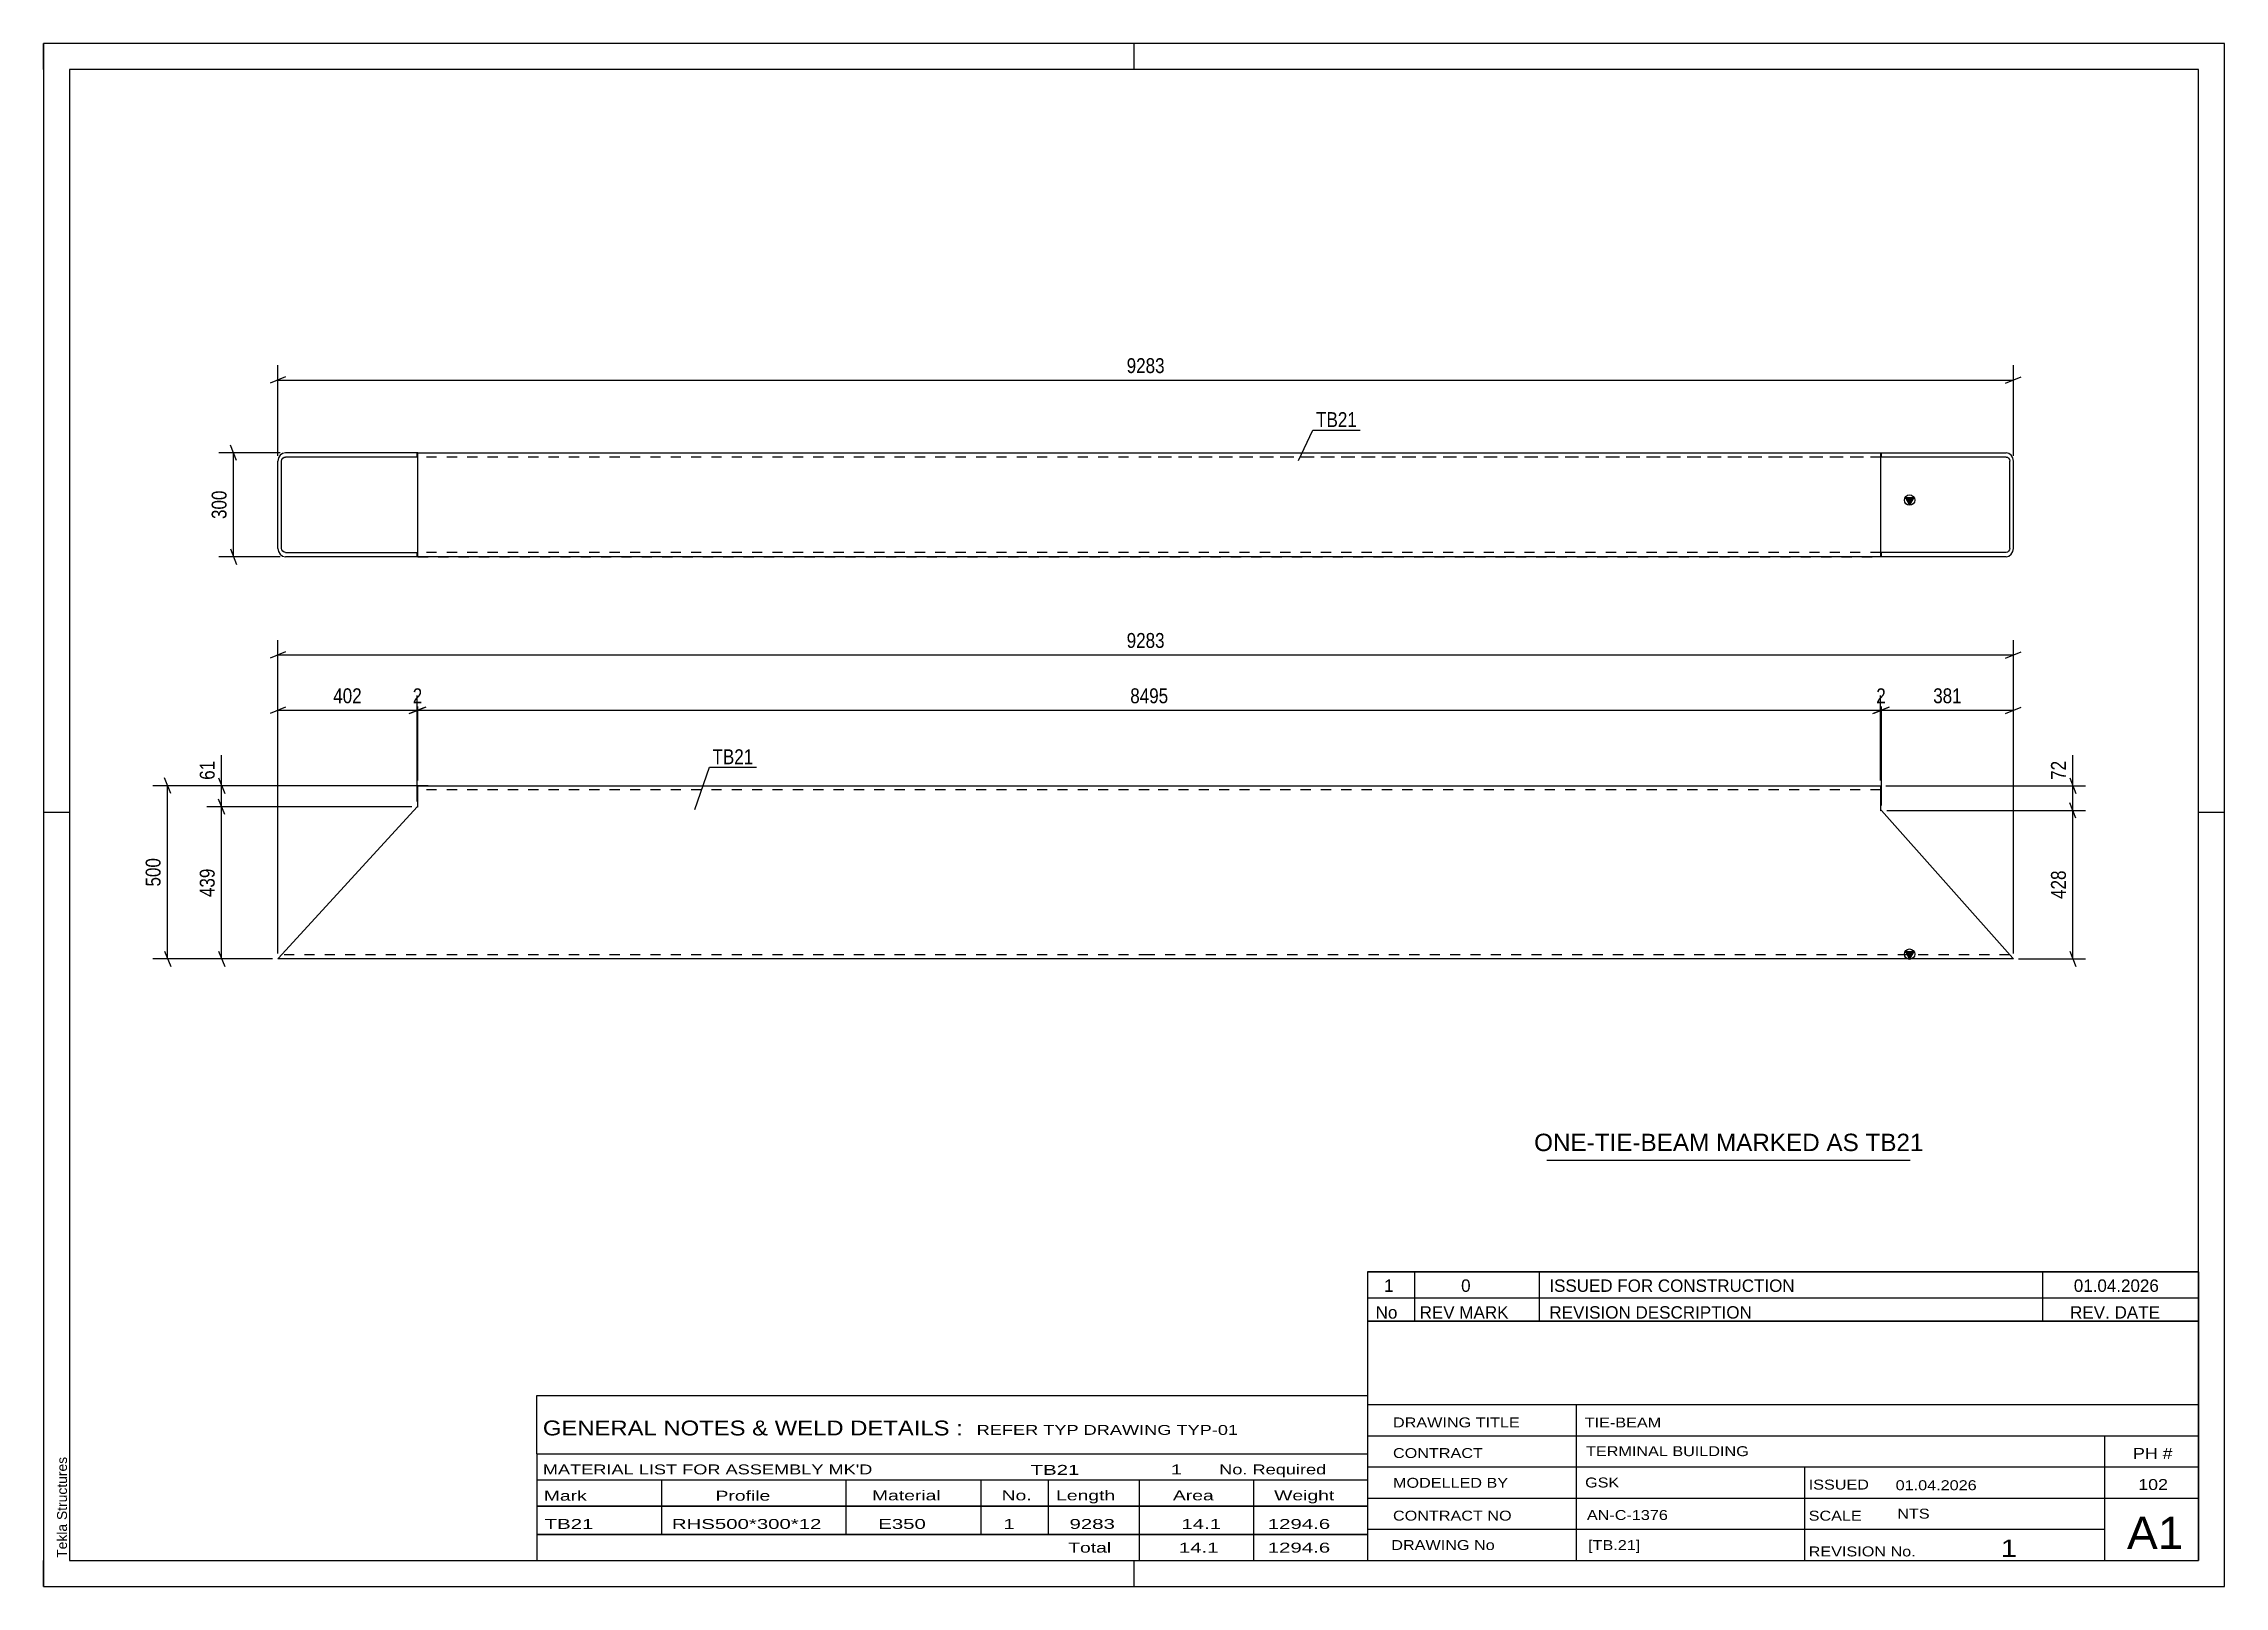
# Model space of a CAD drawing. Header units: millimetres. Extents: x 0 to 420, y 0 to 297.
import ezdxf

# ---------------------------------------------------------------- set-up
doc = ezdxf.new("R2010")
doc.units = ezdxf.units.MM
doc.linetypes.add('DXK_LINE_DOT2', pattern=[3.9198, 1.9599, -1.9599])
doc.styles.add('Arial', font='ARIAL.TTF', dxfattribs={"height": 0.2})
doc.styles.add('Arial Narrow', font='ARIALN.TTF', dxfattribs={"height": 0.2})

# ---------------------------------------------------------------- blocks, each defined once
blk = doc.blocks.new('Unknown-723512553-1163')
at = {"color": 5, "linetype": 'Continuous'}
for p, q in [((420, 297), (0, 297)), ((0, 297), (0, 0)), ((0, 292), (0, 297)), ((210, 292), (210, 297)), ((420, 0), (420, 297)), ((415, 292), (5, 292)), ((5, 292), (5, 5)), ((415, 5), (415, 292)), ((5, 149), (0, 149)), ((420, 149), (415, 149)), ((0, 0), (0, 5)), ((5, 5), (415, 5)), ((210, 0), (210, 5)), ((0, 0), (420, 0))]:
    blk.add_line(p, q, dxfattribs=at)
at = {"color": 174, "linetype": 'Continuous', "style": 'Arial'}
blk.add_text('Tekla Structures', height=1.9102, rotation=90, dxfattribs=at).set_placement((4.5, 5.5))
blk = doc.blocks.new('Part-723512553-1449 - 1443')
at = {"linetype": 'Continuous'}
blk.add_hatch(color=2, dxfattribs=at).paths.add_polyline_path([(359.37, 120.81), (358.57, 122.21), (360.17, 122.21)])
at = {"color": 2, "linetype": 'Continuous'}
for p, q in [((72.09, 150.02), (72.09, 154.14)), ((72.09, 154.14), (212.89, 154.14)), ((212.99, 154.14), (353.79, 154.14)), ((353.79, 154.14), (353.79, 152.54)), ((353.79, 152.54), (353.79, 149.29)), ((71.92, 150.08), (45.22, 120.93)), ((72.09, 150.02), (71.92, 150.08)), ((353.96, 149.36), (353.79, 149.29)), ((379.26, 120.93), (353.96, 149.36)), ((359.37, 120.81), (358.57, 122.21)), ((358.57, 122.21), (360.17, 122.21)), ((360.17, 122.21), (359.37, 120.81)), ((45.11, 120.81), (45.22, 120.93)), ((212.89, 120.81), (45.11, 120.81)), ((379.37, 120.81), (212.99, 120.81)), ((379.37, 120.81), (379.26, 120.93))]:
    blk.add_line(p, q, dxfattribs=at)
at = {"color": 7, "linetype": 'DXK_LINE_DOT2'}
for p, q in [((212.89, 153.34), (72.09, 153.34)), ((353.79, 153.34), (212.99, 153.34)), ((353.79, 154.02), (353.79, 152.54)), ((212.89, 121.61), (45.84, 121.61)), ((378.66, 121.61), (212.99, 121.61))]:
    blk.add_line(p, q, dxfattribs=at)
at = {"color": 2, "linetype": 'Continuous'}
blk.add_circle((359.37, 121.71), 1, dxfattribs=at)
blk = doc.blocks.new('Part-723512553-1421 - 1393')
at = {"linetype": 'Continuous'}
blk.add_hatch(color=2, dxfattribs=at).paths.add_polyline_path([(359.37, 208.22), (358.57, 209.62), (360.17, 209.62)])
at = {"color": 2, "linetype": 'Continuous'}
for p, q in [((45.22, 217.24), (45.11, 216.62)), ((45.11, 199.82), (45.11, 216.62)), ((45.54, 217.75), (45.22, 217.24)), ((46.02, 218.1), (45.54, 217.75)), ((45.84, 216.62), (45.9, 216.93)), ((45.84, 199.82), (45.84, 216.62)), ((45.9, 216.93), (46.06, 217.19)), ((46.58, 218.22), (46.02, 218.1)), ((46.06, 217.19), (46.3, 217.36)), ((46.3, 217.36), (46.58, 217.42)), ((72.09, 218.22), (46.58, 218.22)), ((72.09, 217.42), (46.58, 217.42)), ((71.92, 217.42), (71.92, 218.22)), ((72.09, 198.22), (72.09, 218.22)), ((72.09, 218.22), (212.89, 218.22)), ((212.99, 218.22), (377.95, 218.22)), ((353.79, 218.22), (353.79, 198.22)), ((377.95, 217.42), (353.79, 217.42)), ((353.96, 217.42), (353.96, 218.22)), ((378.49, 218.1), (377.95, 218.22)), ((377.95, 217.42), (378.22, 217.36)), ((378.22, 217.36), (378.45, 217.19)), ((378.45, 217.19), (378.6, 216.93)), ((378.95, 217.75), (378.49, 218.1)), ((378.6, 216.93), (378.66, 216.62)), ((378.66, 199.82), (378.66, 216.62)), ((379.26, 217.24), (378.95, 217.75)), ((379.37, 216.62), (379.26, 217.24)), ((379.37, 199.82), (379.37, 216.62)), ((359.37, 208.22), (358.57, 209.62)), ((358.57, 209.62), (360.17, 209.62)), ((360.17, 209.62), (359.37, 208.22)), ((45.11, 199.82), (45.22, 199.21)), ((45.22, 199.21), (45.54, 198.69)), ((45.54, 198.69), (46.02, 198.35)), ((45.9, 199.52), (45.84, 199.82)), ((46.06, 199.26), (45.9, 199.52)), ((46.02, 198.35), (46.58, 198.22)), ((46.3, 199.08), (46.06, 199.26)), ((46.58, 199.02), (46.3, 199.08)), ((46.58, 199.02), (72.09, 199.02)), ((72.09, 198.22), (46.58, 198.22)), ((71.92, 198.22), (71.92, 199.02)), ((212.89, 198.22), (72.09, 198.22)), ((377.95, 198.22), (212.99, 198.22)), ((377.95, 199.02), (353.79, 199.02)), ((353.96, 198.22), (353.96, 199.02)), ((378.22, 199.08), (377.95, 199.02)), ((377.95, 198.22), (378.49, 198.35)), ((378.45, 199.26), (378.22, 199.08)), ((378.6, 199.52), (378.45, 199.26)), ((378.49, 198.35), (378.95, 198.69)), ((378.66, 199.82), (378.6, 199.52)), ((378.95, 198.69), (379.26, 199.21)), ((379.26, 199.21), (379.37, 199.82))]:
    blk.add_line(p, q, dxfattribs=at)
at = {"color": 7, "linetype": 'DXK_LINE_DOT2'}
for p, q in [((212.89, 217.42), (72.09, 217.42)), ((212.89, 217.42), (72.09, 217.42)), ((377.95, 217.42), (212.99, 217.42)), ((353.79, 217.42), (212.99, 217.42)), ((212.89, 199.02), (72.09, 199.02)), ((212.89, 199.02), (72.09, 199.02)), ((72.09, 198.22), (212.89, 198.22)), ((353.79, 199.02), (212.99, 199.02)), ((353.79, 199.02), (212.99, 199.02)), ((212.99, 198.22), (353.96, 198.22))]:
    blk.add_line(p, q, dxfattribs=at)
at = {"color": 2, "linetype": 'Continuous'}
blk.add_circle((359.37, 209.12), 1, dxfattribs=at)
blk = doc.blocks.new('StraightDimension-723512553-1489 - 1443')
at = {"color": 7, "linetype": 'Continuous'}
for p, q in [((354.96, 149.36), (393.22, 149.36)), ((391.42, 147.86), (390.22, 150.86)), ((390.82, 120.81), (390.82, 149.36)), ((390.22, 122.31), (391.42, 119.31)), ((380.37, 120.81), (393.22, 120.81))]:
    blk.add_line(p, q, dxfattribs=at)
at = {"color": 0}
blk.add_wipeout([(390.07, 138.42), (385.87, 138.42), (385.87, 131.74), (390.07, 131.74)], dxfattribs=at)
at = {"color": 3, "style": 'Arial Narrow'}
blk.add_text('428', height=2.863, rotation=90.0002, dxfattribs=at).set_placement((389.47, 132.34))
blk = doc.blocks.new('StraightDimension-723512553-1522 - 1443')
at = {"color": 7, "linetype": 'Continuous'}
for p, q in [((45.11, 121.81), (45.11, 182.17)), ((379.37, 121.81), (379.37, 182.17)), ((46.61, 179.92), (43.61, 178.72)), ((45.11, 179.32), (379.37, 179.32)), ((377.87, 178.72), (380.87, 179.92))]:
    blk.add_line(p, q, dxfattribs=at)
at = {"color": 0}
blk.add_wipeout([(216.5, 180.07), (216.5, 184.27), (207.99, 184.27), (207.99, 180.07)], dxfattribs=at)
at = {"color": 3, "style": 'Arial Narrow'}
blk.add_text('9283', height=2.863, dxfattribs=at).set_placement((208.59, 180.67))
blk = doc.blocks.new('StraightDimension-723512553-1458 - 1443')
at = {"color": 7, "linetype": 'Continuous'}
for p, q in [((33.69, 155.64), (34.89, 152.64)), ((74.04, 154.14), (31.44, 154.14)), ((34.89, 148.58), (33.69, 151.58)), ((34.29, 150.08), (34.29, 154.14)), ((70.92, 150.08), (31.44, 150.08))]:
    blk.add_line(p, q, dxfattribs=at)
at = {"color": 0}
blk.add_wipeout([(33.54, 159.52), (29.34, 159.52), (29.34, 154.67), (33.54, 154.67)], dxfattribs=at)
at = {"color": 7, "linetype": 'Continuous'}
blk.add_line((34.29, 154.14), (34.29, 160.05), dxfattribs=at)
blk.add_line((34.29, 154.14), (34.29, 160.05), dxfattribs=at)
at = {"color": 3, "style": 'Arial Narrow'}
blk.add_text('61', height=2.863, rotation=90.0002, dxfattribs=at).set_placement((32.94, 155.27))
blk = doc.blocks.new('StraightDimension-723512553-1468 - 1443')
at = {"color": 7, "linetype": 'Continuous'}
for p, q in [((34.89, 148.58), (33.69, 151.58)), ((70.92, 150.08), (31.44, 150.08)), ((34.29, 120.81), (34.29, 150.08)), ((33.69, 122.31), (34.89, 119.31)), ((44.11, 120.81), (31.44, 120.81))]:
    blk.add_line(p, q, dxfattribs=at)
at = {"color": 0}
blk.add_wipeout([(33.54, 138.79), (29.34, 138.79), (29.34, 132.1), (33.54, 132.1)], dxfattribs=at)
at = {"color": 3, "style": 'Arial Narrow'}
blk.add_text('439', height=2.863, rotation=90.0002, dxfattribs=at).set_placement((32.94, 132.7))
blk = doc.blocks.new('StraightDimension-723512553-1474 - 1443')
at = {"color": 7, "linetype": 'Continuous'}
for p, q in [((24.47, 152.64), (23.27, 155.64)), ((74.04, 154.14), (21.02, 154.14)), ((23.87, 120.81), (23.87, 154.14)), ((23.27, 122.31), (24.47, 119.31)), ((44.11, 120.81), (21.02, 120.81))]:
    blk.add_line(p, q, dxfattribs=at)
at = {"color": 0}
blk.add_wipeout([(23.12, 140.82), (18.92, 140.82), (18.92, 134.13), (23.12, 134.13)], dxfattribs=at)
at = {"color": 3, "style": 'Arial Narrow'}
blk.add_text('500', height=2.863, rotation=90.0002, dxfattribs=at).set_placement((22.52, 134.73))
blk = doc.blocks.new('StraightDimension-723512553-1481 - 1443')
at = {"color": 7, "linetype": 'Continuous'}
for p, q in [((390.22, 155.64), (391.42, 152.64)), ((354.79, 154.14), (393.22, 154.14)), ((390.82, 149.36), (390.82, 154.14)), ((354.96, 149.36), (393.22, 149.36)), ((391.42, 147.86), (390.22, 150.86))]:
    blk.add_line(p, q, dxfattribs=at)
at = {"color": 0}
blk.add_wipeout([(390.07, 159.52), (385.87, 159.52), (385.87, 154.67), (390.07, 154.67)], dxfattribs=at)
at = {"color": 7, "linetype": 'Continuous'}
blk.add_line((390.82, 154.14), (390.82, 160.05), dxfattribs=at)
blk.add_line((390.82, 154.14), (390.82, 160.05), dxfattribs=at)
at = {"color": 3, "style": 'Arial Narrow'}
blk.add_text('72', height=2.863, rotation=90.0002, dxfattribs=at).set_placement((389.47, 155.27))
blk = doc.blocks.new('StraightDimension-723512553-1643 - 1443')
at = {"color": 7, "linetype": 'Continuous'}
for p, q in [((355.46, 169.27), (352.46, 168.07)), ((353.96, 150.36), (353.96, 171.52)), ((353.96, 168.67), (379.37, 168.67)), ((377.87, 168.07), (380.87, 169.27)), ((379.37, 121.81), (379.37, 171.52))]:
    blk.add_line(p, q, dxfattribs=at)
at = {"color": 0}
blk.add_wipeout([(370.01, 169.42), (370.01, 173.62), (363.32, 173.62), (363.32, 169.42)], dxfattribs=at)
at = {"color": 3, "style": 'Arial Narrow'}
blk.add_text('381', height=2.863, dxfattribs=at).set_placement((363.92, 170.02))
blk = doc.blocks.new('StraightDimension-723512553-1644 - 1443')
at = {"color": 7, "linetype": 'Continuous'}
for p, q in [((352.29, 168.07), (355.29, 169.27)), ((355.46, 169.27), (352.46, 168.07)), ((353.79, 155.14), (353.79, 171.52)), ((353.79, 168.67), (353.96, 168.67)), ((353.96, 150.36), (353.96, 171.52))]:
    blk.add_line(p, q, dxfattribs=at)
at = {"color": 0}
blk.add_wipeout([(355.39, 169.42), (355.39, 173.62), (352.36, 173.62), (352.36, 169.42)], dxfattribs=at)
at = {"color": 3, "style": 'Arial Narrow'}
blk.add_text('2', height=2.86, dxfattribs=at).set_placement((352.96, 170.02))
blk = doc.blocks.new('StraightDimension-723512553-1645 - 1443')
at = {"color": 7, "linetype": 'Continuous'}
for p, q in [((73.59, 169.27), (70.59, 168.07)), ((72.09, 155.14), (72.09, 171.52)), ((72.09, 168.67), (353.79, 168.67)), ((352.29, 168.07), (355.29, 169.27)), ((353.79, 155.14), (353.79, 171.52))]:
    blk.add_line(p, q, dxfattribs=at)
at = {"color": 0}
blk.add_wipeout([(217.2, 169.42), (217.2, 173.62), (208.68, 173.62), (208.68, 169.42)], dxfattribs=at)
at = {"color": 3, "style": 'Arial Narrow'}
blk.add_text('8495', height=2.863, dxfattribs=at).set_placement((209.28, 170.02))
blk = doc.blocks.new('StraightDimension-723512553-1646 - 1443')
at = {"color": 7, "linetype": 'Continuous'}
for p, q in [((70.42, 168.07), (73.42, 169.27)), ((73.59, 169.27), (70.59, 168.07)), ((71.92, 151.08), (71.92, 171.52)), ((71.92, 168.67), (72.09, 168.67)), ((72.09, 155.14), (72.09, 171.52))]:
    blk.add_line(p, q, dxfattribs=at)
at = {"color": 0}
blk.add_wipeout([(73.52, 169.42), (73.52, 173.62), (70.49, 173.62), (70.49, 169.42)], dxfattribs=at)
at = {"color": 3, "style": 'Arial Narrow'}
blk.add_text('2', height=2.86, dxfattribs=at).set_placement((71.09, 170.02))
blk = doc.blocks.new('StraightDimension-723512553-1647 - 1443')
at = {"color": 7, "linetype": 'Continuous'}
for p, q in [((46.61, 169.27), (43.61, 168.07)), ((45.11, 121.81), (45.11, 171.52)), ((45.11, 168.67), (71.92, 168.67)), ((70.42, 168.07), (73.42, 169.27)), ((71.92, 151.08), (71.92, 171.52))]:
    blk.add_line(p, q, dxfattribs=at)
at = {"color": 0}
blk.add_wipeout([(61.86, 169.42), (61.86, 173.62), (55.18, 173.62), (55.18, 169.42)], dxfattribs=at)
at = {"color": 3, "style": 'Arial Narrow'}
blk.add_text('402', height=2.863, dxfattribs=at).set_placement((55.78, 170.02))
blk = doc.blocks.new('StraightDimension-723512553-1424 - 1393')
at = {"color": 7, "linetype": 'Continuous'}
for p, q in [((46.61, 232.83), (43.61, 231.63)), ((45.11, 217.62), (45.11, 235.08)), ((45.11, 232.23), (379.37, 232.23)), ((377.87, 231.63), (380.87, 232.83)), ((379.37, 217.62), (379.37, 235.08))]:
    blk.add_line(p, q, dxfattribs=at)
at = {"color": 0}
blk.add_wipeout([(216.5, 232.98), (216.5, 237.18), (207.99, 237.18), (207.99, 232.98)], dxfattribs=at)
at = {"color": 3, "style": 'Arial Narrow'}
blk.add_text('9283', height=2.863, dxfattribs=at).set_placement((208.59, 233.58))
blk = doc.blocks.new('StraightDimension-723512553-1917 - 1393')
at = {"color": 7, "linetype": 'Continuous'}
for p, q in [((37.18, 216.72), (35.98, 219.72)), ((45.58, 218.22), (33.73, 218.22)), ((36.58, 198.22), (36.58, 218.22)), ((45.58, 198.22), (33.73, 198.22)), ((35.98, 199.72), (37.18, 196.72))]:
    blk.add_line(p, q, dxfattribs=at)
at = {"color": 0}
blk.add_wipeout([(35.83, 211.57), (31.63, 211.57), (31.63, 204.88), (35.83, 204.88)], dxfattribs=at)
at = {"color": 3, "style": 'Arial Narrow'}
blk.add_text('300', height=2.863, rotation=90.0002, dxfattribs=at).set_placement((35.23, 205.48))
blk = doc.blocks.new('Unknown-723512553-2096')
at = {"color": 7, "linetype": 'Continuous'}
for p, q in [((255, 51.05), (255, 5)), ((255, 51.05), (415, 51.05)), ((415, 51), (415, 5)), ((255, 35), (415, 35)), ((295.14, 35), (295.14, 5)), ((255, 29), (415, 29)), ((397, 5.05), (397, 29.05)), ((255, 23), (415, 23)), ((339.14, 23), (339.14, 5)), ((255, 17), (415, 17)), ((255, 11), (397, 11)), ((255, 5), (415, 5))]:
    blk.add_line(p, q, dxfattribs=at)
at = {"color": 7, "style": 'Arial Narrow'}
for s, height, width, p in [('DRAWING TITLE', 1.9089, 1.425378, (259.88, 30.61)), ('TIE-BEAM', 1.909, 1.425378, (296.81, 30.59)), ('CONTRACT', 1.909, 1.425378, (259.88, 24.71)), ('TERMINAL BUILDING', 1.9089, 1.425378, (297.06, 25.07)), ('MODELLED BY', 1.9089, 1.425378, (259.88, 18.98)), ('GSK', 1.909, 1.425378, (296.88, 19.04)), ('ISSUED', 1.909, 1.425378, (339.94, 18.64)), ('01.04.2026', 1.909, 1.425378, (356.69, 18.52)), ('CONTRACT NO', 1.9089, 1.425378, (259.88, 12.66)), ('AN-C-1376', 1.909, 1.425378, (297.23, 12.78)), ('SCALE', 1.909, 1.425378, (339.94, 12.65)), ('A1', 6.204, 1.25, (401.24, 7.2)), ('DRAWING No', 1.909, 1.425378, (259.56, 7)), ('[TB.21]', 1.909, 1.425378, (297.46, 6.99)), ('1', 3.34, 1.5, (376.91, 5.68)), ('REVISION No.', 1.9089, 1.425378, (339.94, 5.77))]:
    blk.add_text(s, height=height, dxfattribs=dict(at, width=width)).set_placement(p)
at = {"color": 7, "linetype": 'Continuous', "style": 'Arial Narrow'}
for s, height, width, p in [('PH #', 2.1, 1.42538, (402.4, 24.55)), ('102', 2.1, 1.42538, (403.41, 18.55)), ('NTS', 1.909, 1.425378, (357, 13.05))]:
    blk.add_text(s, height=height, dxfattribs=dict(at, width=width)).set_placement(p)
blk = doc.blocks.new('Unknown-723512553-2097')
at = {"color": 7, "linetype": 'Continuous'}
for p, q in [((255, 60.55), (415, 60.55)), ((415, 60.55), (255, 60.55)), ((255, 60.55), (255, 55.55)), ((264, 60.55), (264, 55.55)), ((288, 60.55), (288, 55.55)), ((385, 60.55), (385, 55.55)), ((415, 60.55), (415, 55.55)), ((255, 55.55), (415, 55.55)), ((255, 55.55), (255, 51.05)), ((255, 55.55), (415, 55.55)), ((264, 55.55), (264, 51.05)), ((288, 55.55), (288, 51.05)), ((385, 55.55), (385, 51.05)), ((415, 55.55), (415, 51.05)), ((415, 51.05), (255, 51.05))]:
    blk.add_line(p, q, dxfattribs=at)
at = {"color": 7, "linetype": 'Continuous', "style": 'Arial Narrow'}
for s, height, width, p in [('1', 2.39, 1.196471, (258.16, 56.7)), ('0', 2.39, 1.196471, (273, 56.7)), ('ISSUED FOR CONSTRUCTION', 2.3861, 1.196471, (290, 56.7)), ('01.04.2026', 2.386, 1.196471, (391, 56.7)), ('No', 2.386, 1.2, (256.54, 51.55)), ('REV MARK', 2.386, 1.2, (265, 51.55)), ('REVISION DESCRIPTION', 2.3861, 1.2, (290, 51.55)), ('REV. DATE', 2.386, 1.2, (390.28, 51.55))]:
    blk.add_text(s, height=height, dxfattribs=dict(at, width=width)).set_placement(p)
blk = doc.blocks.new('Unknown-723512553-2098')
at = {"color": 7, "linetype": 'Continuous'}
for p, q in [((95, 36.75), (255, 36.75)), ((95, 25.5), (95, 36.75)), ((255, 36.75), (255, 25.5)), ((95, 25.5), (255, 25.5)), ((95, 25.5), (95, 20.5)), ((255, 25.5), (255, 20.5)), ((95, 20.5), (255, 20.5)), ((95, 20.5), (95, 15.5)), ((119, 20.5), (119, 15.5)), ((154.5, 20.5), (154.5, 15.5)), ((180.5, 20.5), (180.5, 15.5)), ((193.5, 20.5), (193.5, 15.5)), ((211, 20.5), (211, 15.5)), ((233, 20.5), (233, 15.5)), ((255, 20.5), (255, 15.5)), ((95, 15.5), (255, 15.5)), ((95, 15.45), (95, 10.05)), ((95, 15.45), (255, 15.45)), ((119, 15.5), (119, 10)), ((154.5, 15.5), (154.5, 10)), ((180.5, 15.5), (180.5, 10)), ((193.5, 15.5), (193.5, 10)), ((211, 15.5), (211, 10)), ((233, 15.5), (233, 10)), ((255, 15.45), (255, 10.05)), ((95, 10.05), (255, 10.05)), ((95, 10), (255, 10)), ((95, 10), (95, 5)), ((211, 10), (211, 5)), ((233, 10), (233, 5)), ((255, 10), (255, 5)), ((95, 5), (255, 5))]:
    blk.add_line(p, q, dxfattribs=at)
at = {"color": 7, "style": 'Arial Narrow'}
for s, height, width, p in [('GENERAL NOTES & WELD DETAILS :', 2.8633, 1.4, (96.15, 29.06)), ('REFER TYP DRAWING TYP-01', 1.9089, 1.6, (179.7, 29.16)), ("MATERIAL LIST FOR ASSEMBLY MK'D", 1.9089, 1.6, (96.15, 21.56)), ('TB21', 1.909, 1.794707, (190.1, 21.47)), ('1', 1.91, 1.794707, (217.08, 21.56)), ('No. Required', 1.9089, 1.6, (226.41, 21.56)), ('Mark', 1.909, 1.7, (96.34, 16.5)), ('Profile', 1.909, 1.7, (129.41, 16.5)), ('Material', 1.909, 1.7, (159.54, 16.56)), ('No.', 1.909, 1.7, (184.5, 16.56)), ('Length', 1.909, 1.7, (195, 16.56)), ('Area', 1.909, 1.7, (217.5, 16.56)), ('Weight', 1.909, 1.7, (237, 16.56))]:
    blk.add_text(s, height=height, dxfattribs=dict(at, width=width)).set_placement(p)
at = {"color": 7, "linetype": 'Continuous', "style": 'Arial Narrow'}
for s, height, width, p in [('TB21', 1.909, 1.794707, (96.5, 11.06)), ('RHS500*300*12', 1.9089, 1.794707, (121, 11.06)), ('E350', 1.909, 1.794707, (160.74, 11.06)), ('1', 1.91, 1.794707, (184.86, 11.06)), ('9283', 1.909, 1.794707, (197.58, 11.06)), ('14.1', 1.909, 1.794707, (219.13, 11.06)), ('1294.6', 1.909, 1.794707, (235.77, 11.06)), ('Total', 1.909, 1.7, (197.33, 6.5)), ('14.1', 1.909, 1.794707, (218.64, 6.5)), ('1294.6', 1.909, 1.794707, (235.77, 6.5))]:
    blk.add_text(s, height=height, dxfattribs=dict(at, width=width)).set_placement(p)
blk = doc.blocks.new('Unknown-723512553-2099')
at = {"color": 7, "linetype": 'Continuous'}
blk.add_line((289.5, 82.05), (359.5, 82.05), dxfattribs=at)
at = {"color": 7, "style": 'Arial'}
blk.add_text('ONE-TIE-BEAM MARKED AS TB21', height=3.3428, dxfattribs=at).set_placement((287.06, 83.8))
blk = doc.blocks.new('Mark-723512553-1445 - 1443')
at = {"color": 0}
blk.add_wipeout([(136.68, 158.28), (136.68, 161.28), (128.82, 161.28), (128.82, 158.28)], dxfattribs=at)
blk.add_wipeout([(136.68, 158.28), (136.68, 161.28), (128.82, 161.28), (128.82, 158.28)], dxfattribs=at)
at = {"color": 30, "linetype": 'Continuous'}
for p, q in [((125.45, 149.58), (128.22, 157.68)), ((128.22, 157.68), (137.28, 157.68))]:
    blk.add_line(p, q, dxfattribs=at)
at = {"color": 3, "style": 'Arial Narrow'}
blk.add_text('TB21', height=2.863, dxfattribs=at).set_placement((128.82, 158.28))
blk = doc.blocks.new('Mark-723512553-1416 - 1393')
at = {"color": 0}
blk.add_wipeout([(252.93, 223.19), (252.93, 226.19), (245.07, 226.19), (245.07, 223.19)], dxfattribs=at)
blk.add_wipeout([(252.93, 223.19), (252.93, 226.19), (245.07, 226.19), (245.07, 223.19)], dxfattribs=at)
at = {"color": 30, "linetype": 'Continuous'}
for p, q in [((241.7, 216.73), (244.47, 222.59)), ((244.47, 222.59), (253.53, 222.59))]:
    blk.add_line(p, q, dxfattribs=at)
at = {"color": 3, "style": 'Arial Narrow'}
blk.add_text('TB21', height=2.863, dxfattribs=at).set_placement((245.07, 223.19))

msp = doc.modelspace()

# ---------------------------------------------------------------- block references
for name in ['Unknown-723512553-1163', 'Part-723512553-1421 - 1393', 'Part-723512553-1449 - 1443', 'Unknown-723512553-2099', 'Unknown-723512553-2097', 'Unknown-723512553-2096', 'Unknown-723512553-2098']:
    msp.add_blockref(name, (0, 0))

# ---------------------------------------------------------------- next in the draw order: block references
for name in ['StraightDimension-723512553-1424 - 1393', 'StraightDimension-723512553-1489 - 1443']:
    msp.add_blockref(name, (0, 0))

# ---------------------------------------------------------------- next in the draw order: block references
for name in ['Mark-723512553-1416 - 1393', 'StraightDimension-723512553-1917 - 1393', 'StraightDimension-723512553-1522 - 1443']:
    msp.add_blockref(name, (0, 0))

# ---------------------------------------------------------------- next in the draw order: block references
for name in ['StraightDimension-723512553-1458 - 1443', 'StraightDimension-723512553-1481 - 1443']:
    msp.add_blockref(name, (0, 0))

# ---------------------------------------------------------------- next in the draw order: block references
for name in ['StraightDimension-723512553-1643 - 1443', 'StraightDimension-723512553-1468 - 1443']:
    msp.add_blockref(name, (0, 0))

# ---------------------------------------------------------------- next in the draw order: block references
for name in ['StraightDimension-723512553-1644 - 1443', 'StraightDimension-723512553-1474 - 1443']:
    msp.add_blockref(name, (0, 0))

# ---------------------------------------------------------------- next in the draw order: block references
msp.add_blockref('StraightDimension-723512553-1645 - 1443', (0, 0))

# ---------------------------------------------------------------- next in the draw order: block references
for name in ['StraightDimension-723512553-1646 - 1443', 'Mark-723512553-1445 - 1443']:
    msp.add_blockref(name, (0, 0))

# ---------------------------------------------------------------- next in the draw order: block references
msp.add_blockref('StraightDimension-723512553-1647 - 1443', (0, 0))

doc.saveas('drawing.dxf')
